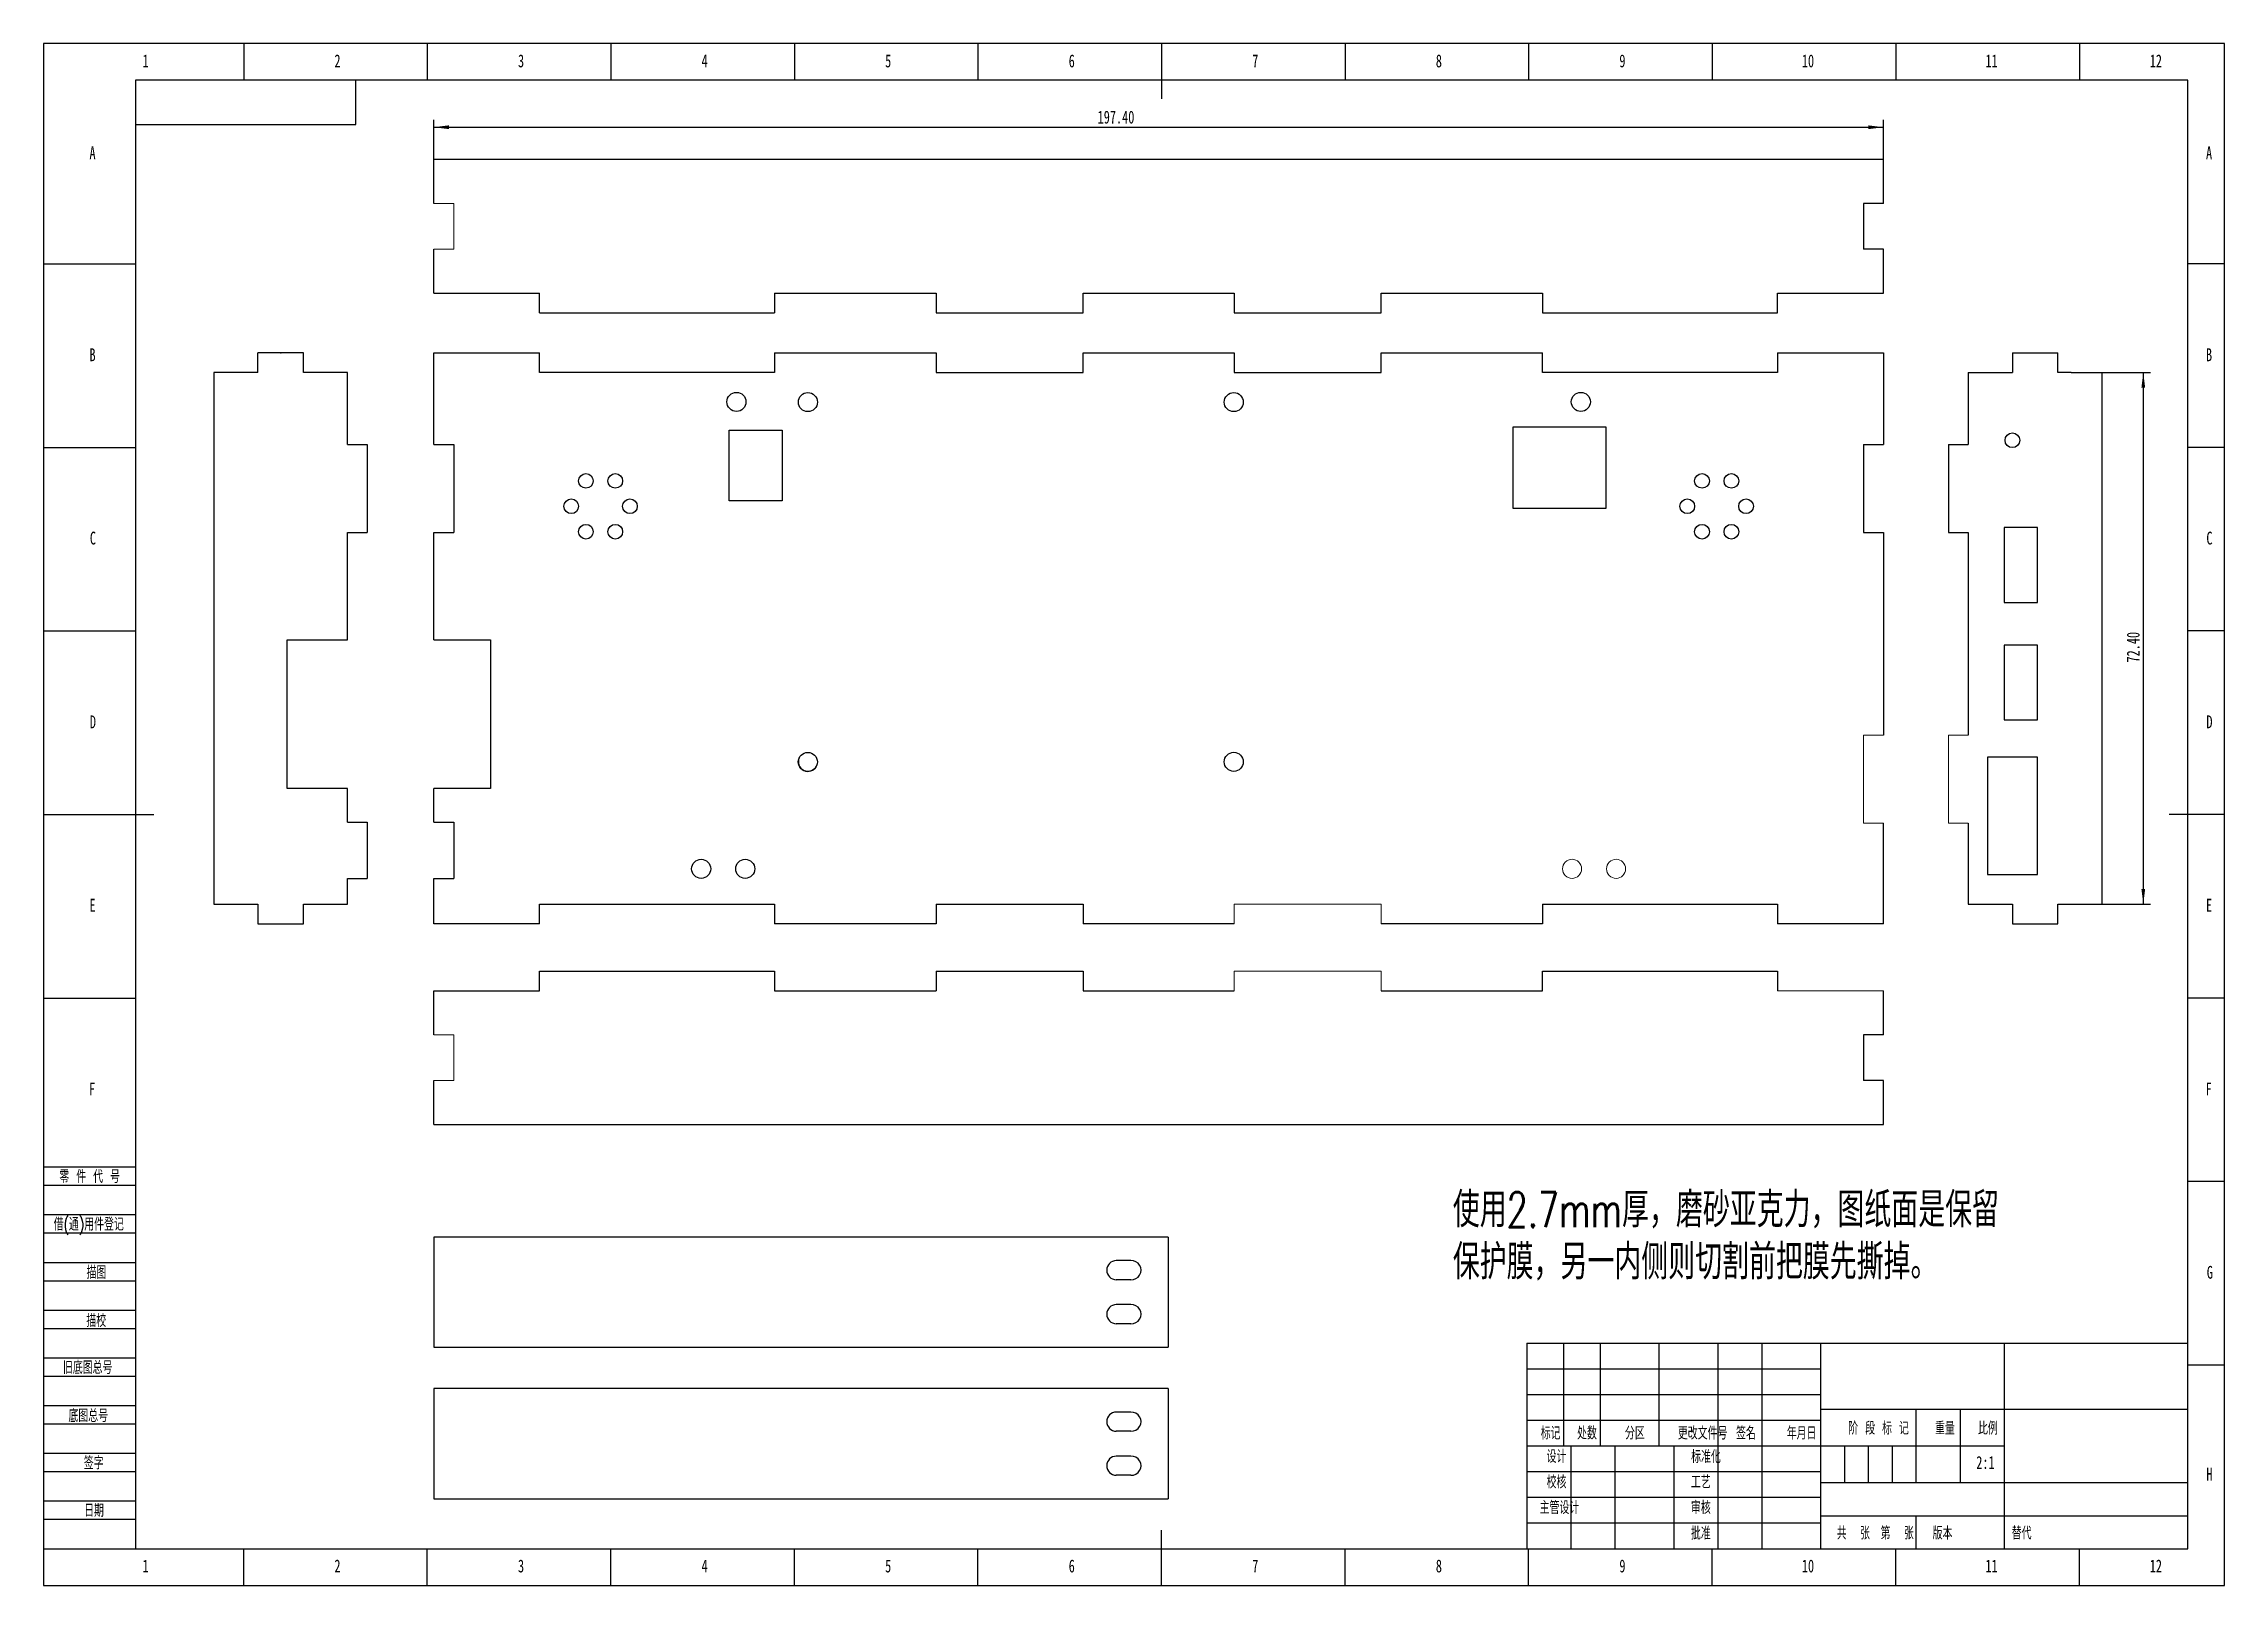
# Model space of a CAD drawing. Header units: millimetres. Extents: x 0 to 594, y 0 to 420.
import ezdxf

# ---------------------------------------------------------------- set-up
doc = ezdxf.new("R2010")
doc.units = ezdxf.units.MM
doc.header["$PDSIZE"] = -1
for name, color, linetype in [('10', 7, 'Continuous'), ('5', 7, 'Continuous'), ('SLD-0', 7, 'Continuous')]:
    doc.layers.add(name, color=color, linetype=linetype)
doc.styles.add('SLDTEXTSTYLE0', font='TXT', dxfattribs={"width": 0.7})
doc.styles.add('SLDTEXTSTYLE1', font='TXT', dxfattribs={"width": 0.7, "bigfont": 'bigfont'})
doc.styles.add('SLDTEXTSTYLE2', font='TXT', dxfattribs={"width": 0.614286, "bigfont": 'bigfont'})
doc.styles.add('SLDTEXTSTYLE3', font='TXT', dxfattribs={"width": 0.6, "bigfont": 'bigfont'})
doc.dimstyles.new('SLDDIMSTYLE0', dxfattribs={"dimtxt": 3.5, "dimasz": 4.08, "dimexe": 0, "dimexo": 0.0625, "dimgap": 0.875, "dimtad": 2, "dimlfac": 0.5, "dimrnd": 1e-09, "dimzin": 4, "dimdsep": 46, "dimtxsty": 'SLDTEXTSTYLE0', "dimsah": 1, "dimcen": 0.09, "dimadec": 0, "dimazin": 1, "dimtfac": 1, "dimtofl": 0, "dimtmove": 0, "dimatfit": 3, "dimfxl": 1, "dimfrac": 2, "dimtolj": 1, "dimtzin": 12, "dimarcsym": 0})

# ---------------------------------------------------------------- blocks, each defined once
blk = doc.blocks.new('_D')
at = {"layer": '5'}
for p, q in [((560.66, 330.4), (573.92, 330.4)), ((571.92, 330.4), (571.92, 185.61)), ((560.66, 185.61), (573.92, 185.61))]:
    blk.add_line(p, q, dxfattribs=at)
for points in [[(571.92, 330.4), (571.41, 326.32), (572.42, 326.32)], [(571.92, 185.61), (572.42, 189.69), (571.41, 189.69)]]:
    blk.add_solid(points, dxfattribs=at)
at = {"layer": '5', "insert": (567.4, 251.4), "char_height": 3.5, "attachment_point": 1, "rotation": 90, "style": 'SLDTEXTSTYLE0'}
blk.add_mtext('72.40', dxfattribs=at)
blk = doc.blocks.new('_D_1')
at = {"layer": '5'}
for p, q in [((106.31, 388.45), (106.31, 399.22)), ((501.11, 388.45), (501.11, 399.22)), ((106.31, 397.22), (501.11, 397.22))]:
    blk.add_line(p, q, dxfattribs=at)
for points in [[(106.31, 397.22), (110.39, 396.71), (110.39, 397.73)], [(501.11, 397.22), (497.03, 397.73), (497.03, 396.71)]]:
    blk.add_solid(points, dxfattribs=at)
at = {"layer": '5', "insert": (287.1, 401.73), "char_height": 3.5, "attachment_point": 1, "style": 'SLDTEXTSTYLE0'}
blk.add_mtext('197.40', dxfattribs=at)
blk = doc.blocks.new('SW_NOTE_0')
at = {"layer": '10', "color": 0, "char_height": 9.525, "attachment_point": 1, "style": 'SLDTEXTSTYLE1'}
for s, insert in [('\\M+18E67\\M+197702.7mm\\M+18CFA\\M+18143\\M+19681\\M+18DBB亚\\M+18D8E\\M+197CD\\M+18143图纸\\M+196CA\\M+190A5\\M+195DB\\M+197AF', (0, 12.28)), ('\\M+195DB护\\M+1968C\\M+18143另\\M+188EA\\M+193E0侧则\\M+190D8\\M+18A84\\M+1914F\\M+19463\\M+1968C\\M+190E6\\M+19D99\\M+19D7B\\M+18142', (0, -1.92))]:
    blk.add_mtext(s, dxfattribs=dict(at, insert=insert))

msp = doc.modelspace()

# ---------------------------------------------------------------- linework, layer by layer
at = {"layer": '10'}
for p, q in [((501.113, 388.448), (106.313, 388.448)), ((106.313, 376.448), (106.313, 388.448)), ((501.113, 376.448), (501.113, 388.448)), ((501.113, 376.448), (495.713, 376.448)), ((495.713, 376.448), (495.713, 364.048)), ((106.313, 352.048), (106.313, 364.048)), ((501.113, 364.048), (495.713, 364.048)), ((501.113, 352.048), (501.113, 364.048)), ((106.313, 352.048), (135.113, 352.048)), ((135.113, 346.648), (135.113, 352.048)), ((199.113, 352.048), (243.113, 352.048)), ((199.113, 352.048), (199.113, 346.648)), ((243.113, 352.048), (243.113, 346.648)), ((283.113, 346.648), (283.113, 352.048)), ((283.113, 352.048), (324.313, 352.048)), ((324.313, 352.048), (324.313, 346.648)), ((364.313, 346.648), (364.313, 352.048)), ((364.313, 352.048), (408.313, 352.048)), ((408.313, 352.048), (408.313, 346.648)), ((472.313, 346.648), (472.313, 352.048)), ((472.313, 352.048), (501.113, 352.048)), ((135.113, 346.648), (199.113, 346.648)), ((243.113, 346.648), (283.113, 346.648)), ((324.313, 346.648), (364.313, 346.648)), ((408.313, 346.648), (472.313, 346.648)), ((58.373, 330.399), (58.373, 335.799)), ((70.773, 335.799), (58.373, 335.799)), ((70.773, 330.399), (70.773, 335.799)), ((106.313, 335.799), (135.113, 335.799)), ((106.313, 310.807), (106.313, 335.799)), ((135.113, 330.399), (135.113, 335.799)), ((199.113, 335.799), (199.113, 330.399)), ((199.113, 335.799), (243.113, 335.799)), ((243.113, 335.799), (243.113, 330.399)), ((283.113, 330.399), (283.113, 335.799)), ((283.113, 335.799), (324.313, 335.799)), ((324.313, 335.799), (324.313, 330.399)), ((364.313, 330.399), (364.313, 335.799)), ((364.313, 335.799), (408.313, 335.799)), ((408.313, 330.399), (408.313, 335.799)), ((472.313, 335.799), (472.313, 330.399)), ((472.313, 335.799), (501.113, 335.799)), ((536.256, 335.789), (548.656, 335.789)), ((536.256, 335.789), (536.256, 330.399)), ((548.656, 330.399), (548.656, 335.789)), ((46.373, 330.399), (46.373, 185.6)), ((58.373, 330.399), (46.373, 330.399)), ((82.773, 330.399), (70.773, 330.399)), ((82.773, 329.623), (82.773, 330.399)), ((82.773, 310.807), (82.773, 329.623)), ((199.113, 330.399), (135.113, 330.399)), ((243.113, 330.399), (283.113, 330.399)), ((324.313, 330.399), (364.313, 330.399)), ((472.313, 330.399), (408.313, 330.399)), ((524.256, 330.399), (536.256, 330.399)), ((552.256, 330.399), (548.656, 330.399)), ((552.256, 330.399), (560.656, 330.399)), ((560.656, 330.399), (560.656, 185.608)), ((82.773, 310.807), (88.173, 310.807)), ((88.173, 310.807), (88.173, 286.807)), ((106.313, 310.807), (111.713, 310.807)), ((111.713, 310.807), (111.713, 286.807)), ((495.713, 310.807), (495.713, 286.807)), ((495.713, 310.807), (501.113, 310.807)), ((518.856, 310.807), (518.856, 286.807)), ((518.856, 310.807), (524.256, 310.807)), ((82.773, 286.807), (88.173, 286.807)), ((82.773, 257.542), (82.773, 286.807)), ((106.313, 257.542), (106.313, 286.807)), ((106.313, 286.807), (111.713, 286.807)), ((495.713, 286.807), (501.113, 286.807)), ((501.113, 286.807), (501.113, 231.599)), ((518.856, 286.807), (524.256, 286.807)), ((524.256, 286.807), (524.256, 231.599)), ((534.056, 288.149), (534.056, 285.999)), ((66.373, 257.542), (82.773, 257.542)), ((66.373, 217.105), (66.373, 257.542)), ((82.773, 217.105), (66.373, 217.105)), ((82.773, 207.913), (82.773, 217.105)), ((106.313, 207.913), (106.313, 217.105)), ((82.773, 207.913), (88.173, 207.913)), ((88.173, 207.913), (88.173, 192.607)), ((106.313, 207.913), (111.713, 207.913)), ((111.713, 207.913), (111.713, 192.607)), ((501.113, 180.208), (501.113, 207.599)), ((524.256, 207.599), (524.256, 187.199)), ((82.773, 192.607), (88.173, 192.607)), ((82.773, 185.6), (82.773, 192.607)), ((106.313, 180.208), (106.313, 192.607)), ((106.313, 192.607), (111.713, 192.607)), ((46.373, 185.6), (58.373, 185.6)), ((58.373, 185.6), (58.373, 180.2)), ((70.773, 180.2), (70.773, 185.6)), ((70.773, 185.6), (82.773, 185.6)), ((135.113, 180.208), (135.113, 185.608)), ((135.113, 185.608), (199.113, 185.608)), ((199.113, 185.608), (199.113, 180.208)), ((243.113, 185.608), (243.113, 180.208)), ((243.113, 185.608), (283.113, 185.608)), ((283.113, 185.608), (283.113, 180.208)), ((408.313, 185.608), (472.313, 185.608)), ((524.256, 187.199), (524.256, 185.608)), ((524.256, 185.608), (536.256, 185.608)), ((536.256, 185.608), (536.256, 180.249)), ((548.656, 180.249), (548.656, 185.608)), ((548.656, 185.608), (560.656, 185.608)), ((58.373, 180.2), (70.773, 180.2)), ((135.113, 180.208), (106.313, 180.208)), ((243.113, 180.208), (199.113, 180.208)), ((324.313, 180.208), (283.113, 180.208)), ((408.313, 180.208), (364.313, 180.208)), ((536.256, 180.249), (548.656, 180.249)), ((135.113, 161.963), (135.113, 167.363)), ((135.113, 167.363), (199.113, 167.363)), ((199.113, 167.363), (199.113, 161.963)), ((243.113, 167.363), (283.113, 167.363)), ((243.113, 167.363), (243.113, 161.963)), ((283.113, 167.363), (283.113, 161.963)), ((408.313, 161.963), (408.313, 167.363)), ((408.313, 167.363), (472.313, 167.363)), ((472.313, 167.363), (472.313, 161.963)), ((106.313, 149.963), (106.313, 161.963)), ((199.113, 161.963), (243.113, 161.963)), ((283.113, 161.963), (324.313, 161.963)), ((364.313, 161.963), (408.313, 161.963)), ((501.113, 149.963), (501.113, 161.963)), ((501.113, 149.963), (495.713, 149.963)), ((495.713, 149.963), (495.713, 137.563)), ((501.113, 137.563), (495.713, 137.563)), ((106.313, 125.563), (501.113, 125.563)), ((106.313, 94.881), (106.313, 64.881)), ((306.313, 94.881), (106.313, 94.881)), ((306.313, 94.881), (306.313, 64.881)), ((296.176, 88.481), (292.176, 88.481)), ((296.176, 83.281), (292.176, 83.281)), ((296.176, 76.481), (292.176, 76.481)), ((296.176, 71.281), (292.176, 71.281)), ((106.313, 64.881), (306.313, 64.881)), ((106.313, 53.601), (106.313, 23.601)), ((306.313, 53.601), (106.313, 53.601)), ((306.313, 53.601), (306.313, 23.601)), ((296.176, 47.201), (292.176, 47.201)), ((296.176, 42.001), (292.176, 42.001)), ((296.176, 35.201), (292.176, 35.201)), ((296.176, 30.001), (292.176, 30.001)), ((106.313, 23.601), (306.313, 23.601))]:
    msp.add_line(p, q, dxfattribs=at)
at = {"layer": '10', "color": 7, "linetype": 'Continuous', "lineweight": 18}
for p, q in [((106.313, 376.448), (111.713, 376.448)), ((111.713, 376.448), (111.713, 364.048)), ((106.313, 364.048), (111.713, 364.048)), ((495.713, 231.599), (501.113, 231.599)), ((495.713, 207.599), (495.713, 231.599)), ((518.856, 231.599), (524.256, 231.599)), ((518.856, 207.599), (518.856, 231.599)), ((495.713, 207.599), (501.113, 207.599)), ((518.856, 207.599), (524.256, 207.599)), ((364.313, 185.608), (324.313, 185.608)), ((324.313, 185.608), (324.313, 180.208)), ((364.313, 185.608), (364.313, 180.208)), ((324.313, 167.363), (324.313, 161.963)), ((364.313, 167.363), (324.313, 167.363)), ((364.313, 167.363), (364.313, 161.963)), ((472.313, 161.963), (501.113, 161.963)), ((106.313, 149.963), (111.713, 149.963)), ((111.713, 149.963), (111.713, 137.563)), ((106.313, 137.563), (111.713, 137.563))]:
    msp.add_line(p, q, dxfattribs=at)
at = {"layer": '10', "color": 179, "linetype": 'Continuous', "lineweight": 25}
for p, q in [((408.313, 185.608), (408.313, 180.208)), ((472.313, 185.608), (472.313, 180.208)), ((501.113, 180.208), (472.313, 180.208)), ((106.313, 161.963), (135.113, 161.963)), ((106.313, 125.563), (106.313, 137.563)), ((501.113, 125.563), (501.113, 137.563))]:
    msp.add_line(p, q, dxfattribs=at)
at = {"layer": '10'}
for centre, radius in [((536.256, 311.949), 2), ((179.113, 195.199), 2.6), ((191.113, 195.199), 2.6)]:
    msp.add_circle(centre, radius, dxfattribs=at)
at = {"layer": '10', "color": 7, "linetype": 'Continuous', "lineweight": 18}
for centre in [(416.313, 195.199), (428.313, 195.199)]:
    msp.add_circle(centre, 2.6, dxfattribs=at)
at = {"layer": '10'}
for centre, radius, start, end in [((292.176, 85.881), 2.6, 90, 270), ((296.313, 85.881), 2.604, 266.996407, 93.003593), ((292.176, 73.881), 2.6, 90, 270), ((296.313, 73.881), 2.604, 266.996407, 93.003593), ((292.176, 44.601), 2.6, 90, 270), ((296.313, 44.601), 2.604, 266.996407, 93.003593), ((292.176, 32.601), 2.6, 90, 270), ((296.313, 32.601), 2.604, 266.996407, 93.003593)]:
    msp.add_arc(centre, radius, start, end, dxfattribs=at)
msp.add_point((64.573, 335.799), dxfattribs=at)
at = {"layer": '5', "color": 7}
for p, q in [((594.005, 420), (0, 420)), ((0, 420), (0, 0)), ((594.005, 0), (594.005, 420)), ((0, 114), (25, 114)), ((0, 109), (25, 109)), ((0, 101), (25, 101)), ((0, 96), (25, 96)), ((0, 88), (25, 88)), ((0, 83), (25, 83)), ((0, 75), (25, 75)), ((0, 70), (25, 70)), ((0, 62), (25, 62)), ((0, 57), (25, 57)), ((404, 59), (484, 59)), ((0, 49), (25, 49)), ((404, 52), (484, 52)), ((0, 44), (25, 44)), ((0, 36), (25, 36)), ((490.5, 38), (490.5, 28)), ((497, 38), (497, 28)), ((503.5, 38), (503.5, 28)), ((0, 31), (25, 31)), ((0, 23), (25, 23)), ((0, 18), (25, 18)), ((0, 0), (594.005, 0))]:
    msp.add_line(p, q, dxfattribs=at)
at = {"layer": '5'}
for p, q in [((54.5, 420), (54.5, 410)), ((104.5, 420), (104.5, 410)), ((154.5, 420), (154.5, 410)), ((204.5, 420), (204.5, 410)), ((254.5, 420), (254.5, 410)), ((354.5, 420), (354.5, 410)), ((404.5, 420), (404.5, 410)), ((454.5, 420), (454.5, 410)), ((504.5, 420), (504.5, 410)), ((554.5, 420), (554.5, 410)), ((0, 360), (25, 360)), ((594.005, 360), (584.005, 360)), ((0, 310), (25, 310)), ((594.005, 310), (584.005, 310)), ((0, 260), (25, 260)), ((594.005, 260), (584.005, 260)), ((0, 160), (25, 160)), ((594.005, 160), (584.005, 160)), ((594.005, 110), (584.005, 110)), ((594.005, 60), (584.005, 60)), ((54.5, 0), (54.5, 10)), ((104.5, 0), (104.5, 10)), ((154.5, 0), (154.5, 10)), ((204.5, 0), (204.5, 10)), ((254.5, 0), (254.5, 10)), ((354.5, 0), (354.5, 10)), ((404.5, 0), (404.5, 10)), ((454.5, 0), (454.5, 10)), ((504.5, 0), (504.5, 10)), ((554.5, 0), (554.5, 10))]:
    msp.add_line(p, q, dxfattribs=at)
at = {"layer": '5', "lineweight": 25}
for p, q in [((304.503, 420), (304.503, 405)), ((0, 210), (30, 210)), ((594.005, 210), (579.005, 210)), ((304.503, 0), (304.503, 15))]:
    msp.add_line(p, q, dxfattribs=at)
at = {"layer": '5', "color": 7, "lineweight": 25}
for p, q in [((584.005, 410), (25, 410)), ((25, 410), (25, 10)), ((85, 398), (85, 410)), ((584.005, 10), (584.005, 410)), ((25, 398), (85, 398)), ((404, 66), (584, 66)), ((404, 66), (404, 10)), ((414, 66), (414, 38)), ((424, 66), (424, 38)), ((440, 66), (440, 38)), ((456, 66), (456, 10)), ((468, 66), (468, 38)), ((484, 66), (484, 10)), ((534, 66), (534, 38)), ((484, 48), (584, 48)), ((510, 48), (510, 28)), ((522, 48), (522, 28)), ((404, 45), (484, 45)), ((404, 38), (534, 38)), ((416, 38), (416, 10)), ((428, 38), (428, 10)), ((444, 38), (444, 10)), ((468, 38), (468, 10)), ((534, 38), (534, 10)), ((404, 31), (484, 31)), ((404, 24), (484, 24)), ((484, 28), (584, 28)), ((484.005, 18.985), (584.005, 18.985)), ((510, 18.985), (510, 10)), ((404, 17), (484, 17)), ((0, 10), (584.005, 10))]:
    msp.add_line(p, q, dxfattribs=at)
at = {"layer": 'SLD-0', "color": 179, "linetype": 'Continuous', "lineweight": 25}
for p, q in [((501.113, 335.799), (501.113, 310.807)), ((524.256, 330.399), (524.256, 310.807)), ((400.283, 293.361), (400.283, 315.561)), ((400.283, 315.561), (425.483, 315.561)), ((425.483, 315.561), (425.483, 293.361)), ((186.713, 314.687), (201.173, 314.687)), ((186.713, 295.487), (186.713, 314.687)), ((201.173, 314.687), (201.173, 295.487)), ((201.173, 295.487), (186.713, 295.487)), ((425.483, 293.361), (400.283, 293.361)), ((534.056, 288.149), (534.056, 267.749)), ((543.056, 288.149), (534.056, 288.149)), ((543.056, 267.749), (543.056, 288.149)), ((534.056, 267.749), (543.056, 267.749)), ((106.313, 257.542), (121.713, 257.542)), ((121.713, 257.542), (121.713, 217.105)), ((534.056, 256.149), (534.056, 235.749)), ((543.056, 256.149), (534.056, 256.149)), ((543.056, 235.749), (543.056, 256.149)), ((501.238, 243.351), (501.113, 243.351)), ((534.056, 235.749), (543.056, 235.749)), ((543.056, 225.616), (529.456, 225.616)), ((529.456, 225.616), (529.456, 193.616)), ((543.056, 193.616), (543.056, 225.616)), ((121.713, 217.105), (106.313, 217.105)), ((529.456, 193.616), (543.056, 193.616))]:
    msp.add_line(p, q, dxfattribs=at)
for centre, radius in [((188.713, 322.399), 2.6), ((208.173, 322.34), 2.6), ((324.173, 322.34), 2.6), ((418.713, 322.399), 2.6), ((147.708, 300.879), 2), ((155.708, 300.879), 2), ((451.718, 300.879), 2), ((459.718, 300.879), 2), ((143.708, 293.951), 2), ((159.708, 293.951), 2), ((447.718, 293.951), 2), ((463.718, 293.951), 2), ((147.708, 287.023), 2), ((155.708, 287.023), 2), ((451.718, 287.023), 2), ((459.718, 287.023), 2), ((208.159, 224.31), 2.6), ((324.173, 224.34), 2.6)]:
    msp.add_circle(centre, radius, dxfattribs=at)
msp.add_arc((208.173, 224.34), 2.6, 154.278128, 333.558552, dxfattribs=at)

# ---------------------------------------------------------------- block references
at = {"layer": '10'}
msp.add_blockref('SW_NOTE_0', (383.842, 94.802), dxfattribs=at)

# ---------------------------------------------------------------- texts
at = {"layer": '10', "char_height": 3.5, "attachment_point": 2}
for s, insert, style in [('1', (27.794, 417.043), 'SLDTEXTSTYLE0'), ('2', (80.044, 417.043), 'SLDTEXTSTYLE0'), ('3', (130.044, 417.043), 'SLDTEXTSTYLE0'), ('4', (180.044, 417.043), 'SLDTEXTSTYLE0'), ('5', (230.044, 417.043), 'SLDTEXTSTYLE0'), ('6', (280.047, 417.043), 'SLDTEXTSTYLE0'), ('7', (330.047, 417.043), 'SLDTEXTSTYLE0'), ('8', (380.047, 417.043), 'SLDTEXTSTYLE0'), ('9', (430.047, 417.043), 'SLDTEXTSTYLE0'), ('10', (480.589, 417.043), 'SLDTEXTSTYLE0'), ('11', (530.589, 417.043), 'SLDTEXTSTYLE0'), ('12', (575.344, 417.043), 'SLDTEXTSTYLE0'), ('A', (13.32, 391.986), 'SLDTEXTSTYLE0'), ('A', (589.83, 391.986), 'SLDTEXTSTYLE0'), ('B', (13.32, 336.986), 'SLDTEXTSTYLE0'), ('B', (589.83, 336.986), 'SLDTEXTSTYLE0'), ('C', (13.427, 287.043), 'SLDTEXTSTYLE0'), ('C', (589.937, 287.043), 'SLDTEXTSTYLE0'), ('D', (13.43, 236.986), 'SLDTEXTSTYLE0'), ('D', (589.94, 236.986), 'SLDTEXTSTYLE0'), ('E', (13.318, 187.043), 'SLDTEXTSTYLE0'), ('E', (589.828, 187.043), 'SLDTEXTSTYLE0'), ('F', (13.224, 136.986), 'SLDTEXTSTYLE0'), ('F', (589.734, 136.986), 'SLDTEXTSTYLE0'), ('G', (590.049, 87.043), 'SLDTEXTSTYLE0'), ('H', (589.94, 32.043), 'SLDTEXTSTYLE0'), ('\\M+18EE5\\M+18AC7设计', (412.882, 22.944), 'SLDTEXTSTYLE1'), ('1', (27.794, 7.043), 'SLDTEXTSTYLE0'), ('2', (80.044, 7.043), 'SLDTEXTSTYLE0'), ('3', (130.044, 7.043), 'SLDTEXTSTYLE0'), ('4', (180.044, 7.043), 'SLDTEXTSTYLE0'), ('5', (230.044, 7.043), 'SLDTEXTSTYLE0'), ('6', (280.047, 7.043), 'SLDTEXTSTYLE0'), ('7', (330.047, 7.043), 'SLDTEXTSTYLE0'), ('8', (380.047, 7.043), 'SLDTEXTSTYLE0'), ('9', (430.047, 7.043), 'SLDTEXTSTYLE0'), ('10', (480.589, 7.043), 'SLDTEXTSTYLE0'), ('11', (530.589, 7.043), 'SLDTEXTSTYLE0'), ('12', (575.344, 7.043), 'SLDTEXTSTYLE0')]:
    msp.add_mtext(s, dxfattribs=dict(at, insert=insert, style=style))
at = {"layer": '10', "color": 7, "char_height": 3.5}
for s, insert, attachment_point, style in [('\\M+197EB \\M+18C8F \\M+191E3 \\M+18D86', (4.285, 113.124), 1, 'SLDTEXTSTYLE2'), ('\\M+18ED8(\\M+192CA)\\M+19770\\M+18C8F\\M+1936F记', (2.735, 100.137), 1, 'SLDTEXTSTYLE1'), ('\\M+19560图', (14.373, 86.983), 2, 'SLDTEXTSTYLE1'), ('\\M+19560\\M+18D5A', (14.341, 73.881), 2, 'SLDTEXTSTYLE1'), ('\\M+18B8C\\M+192EA图总\\M+18D86', (5.262, 61.089), 1, 'SLDTEXTSTYLE1'), ('\\M+192EA图总\\M+18D86', (6.762, 47.975), 1, 'SLDTEXTSTYLE1'), ('标记', (410.488, 43.232), 2, 'SLDTEXTSTYLE1'), ('处\\M+19094', (420.388, 43.232), 2, 'SLDTEXTSTYLE1'), ('\\M+195AA\\M+18BE6', (433.438, 43.232), 2, 'SLDTEXTSTYLE1'), ('\\M+18D58\\M+189FC\\M+195B6\\M+18C8F\\M+18D86', (451.892, 43.232), 2, 'SLDTEXTSTYLE1'), ('签\\M+196BC', (463.685, 43.232), 2, 'SLDTEXTSTYLE1'), ('\\M+1944E\\M+18C8E\\M+193FA', (478.85, 43.232), 2, 'SLDTEXTSTYLE1'), ('阶 \\M+19269 标 记', (499.812, 44.569), 2, 'SLDTEXTSTYLE2'), ('\\M+18F64\\M+197CA', (517.897, 44.569), 2, 'SLDTEXTSTYLE1'), ('\\M+194E4\\M+197E1', (529.598, 44.569), 2, 'SLDTEXTSTYLE1'), ('设计', (412.083, 36.867), 2, 'SLDTEXTSTYLE1'), ('标\\M+18F79\\M+189BB', (452.799, 36.802), 2, 'SLDTEXTSTYLE1'), ('签\\M+18E9A', (13.648, 35.109), 2, 'SLDTEXTSTYLE1'), ('\\M+18D5A\\M+18A6A', (412.082, 29.921), 2, 'SLDTEXTSTYLE1'), ('\\M+18D48艺', (451.407, 29.921), 2, 'SLDTEXTSTYLE1'), ('\\M+193FA\\M+18AFA', (13.725, 22.148), 2, 'SLDTEXTSTYLE1'), ('审\\M+18A6A', (451.407, 22.944), 2, 'SLDTEXTSTYLE1'), ('\\M+194E1\\M+18F79', (451.389, 15.957), 2, 'SLDTEXTSTYLE1'), ('\\M+18BA4  张', (492.948, 15.997), 2, 'SLDTEXTSTYLE3'), ('\\M+191E6  张', (504.897, 15.997), 2, 'SLDTEXTSTYLE3'), ('\\M+194C5\\M+1967B', (517.234, 15.997), 2, 'SLDTEXTSTYLE1')]:
    msp.add_mtext(s, dxfattribs=dict(at, insert=insert, attachment_point=attachment_point, style=style))
at = {"layer": 'SLD-0', "char_height": 3.5}
for s, insert, attachment_point, style in [('2:1', (528.924, 35.237), 2, 'SLDTEXTSTYLE0'), ('\\M+191D6\\M+191E3', (536.078, 15.997), 1, 'SLDTEXTSTYLE1')]:
    msp.add_mtext(s, dxfattribs=dict(at, insert=insert, attachment_point=attachment_point, style=style))

# ---------------------------------------------------------------- dimensions: what is measured, and where the dimension line sits
at = {"layer": '5'}
dim = msp.add_linear_dim(base=(501.113, 397.219), p1=(106.313, 388.448), p2=(501.113, 388.448), dimstyle='SLDDIMSTYLE0', dxfattribs=at)
dim.commit()
dim.dimension.update_dxf_attribs({"geometry": '_D_1', "text_midpoint": (291.704, 397.219), "dimtype": 160})
dim = msp.add_linear_dim(base=(571.916, 185.608), p1=(560.656, 330.399), p2=(560.656, 185.608), angle=90, dimstyle='SLDDIMSTYLE0', dxfattribs=at)
dim.commit()
dim.dimension.update_dxf_attribs({"geometry": '_D', "text_midpoint": (571.916, 255.236), "dimtype": 160})

doc.saveas('drawing.dxf')
